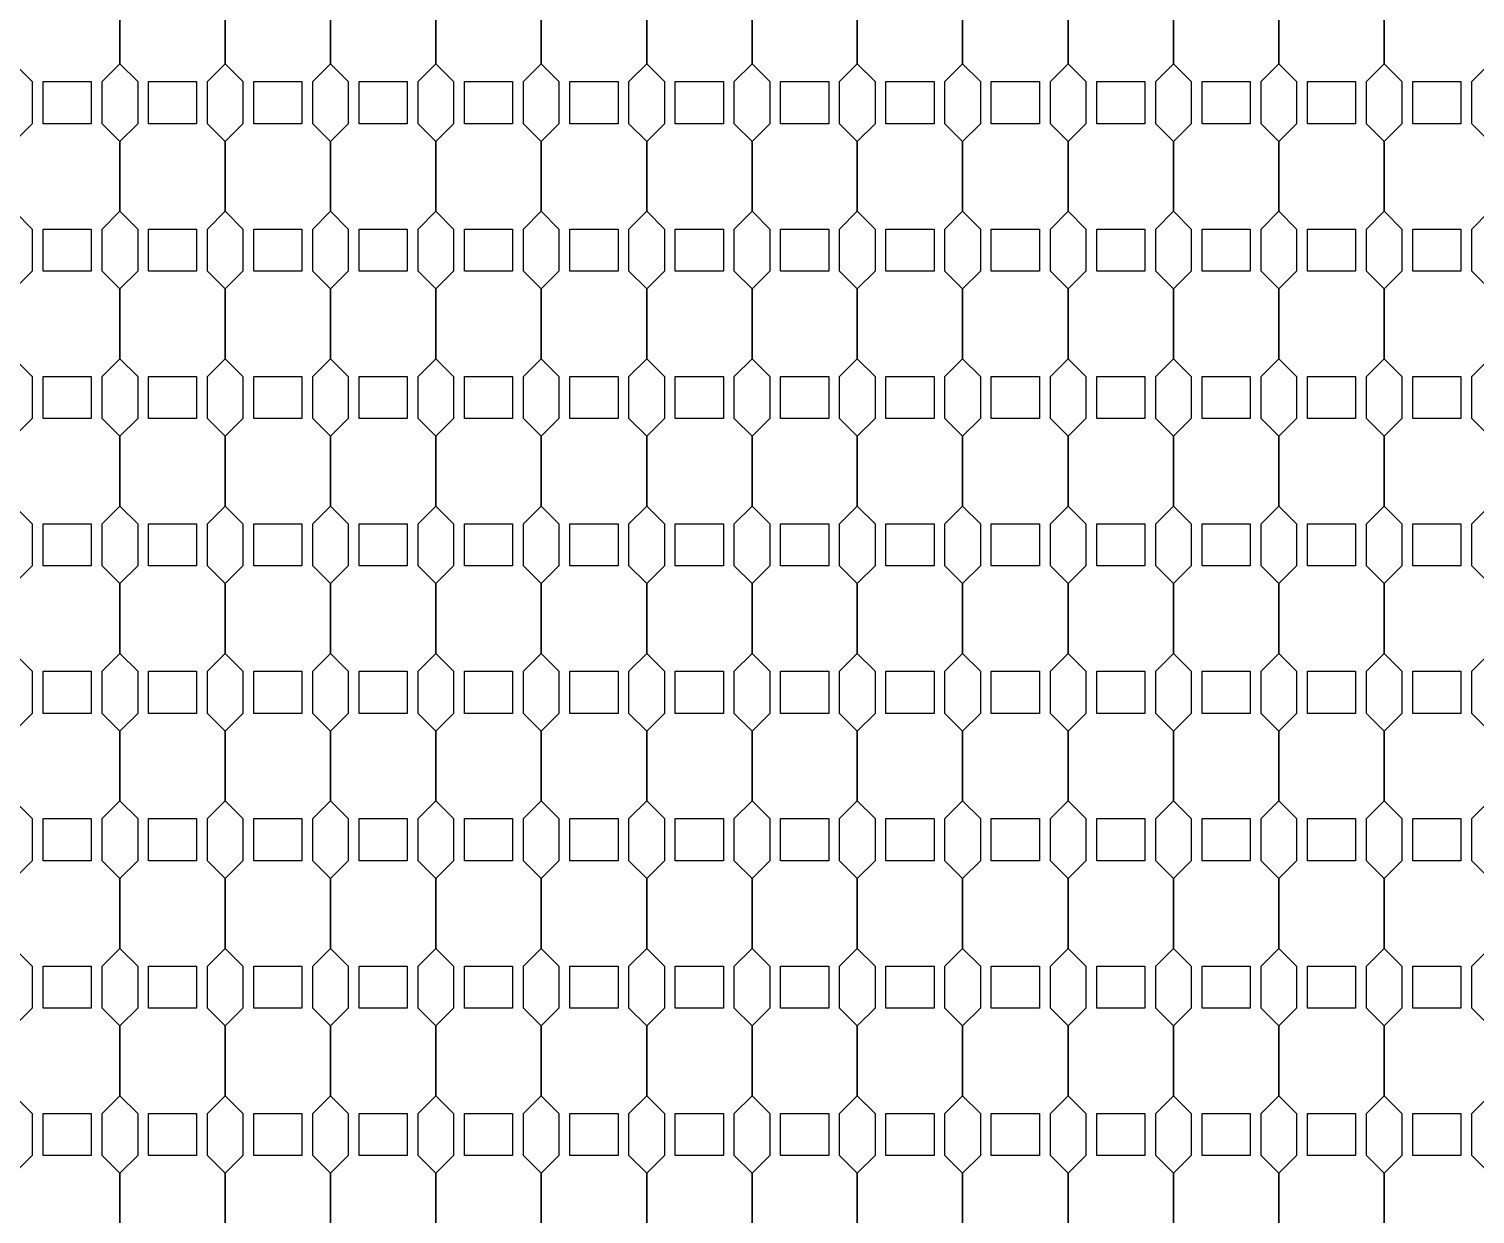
# Model space of a CAD drawing. Header units: millimetres. Extents: x 19106 to 24547, y 13072 to 17462.
# Drawn here: x 19602.4 to 19793, y 14757.6 to 14913.9 of the extents above; entities that cross this region are included whole.
import ezdxf

# ---------------------------------------------------------------- set-up
doc = ezdxf.new("R2010")
doc.units = ezdxf.units.MM
doc.header["$LTSCALE"] = 100
doc.header["$MEASUREMENT"] = 0
doc.layers.add('CUT', color=3, linetype='Continuous')

msp = doc.modelspace()

# ---------------------------------------------------------------- linework, layer by layer
at = {"layer": 'CUT'}
for points in [[(19614.36, 14753.77), (19614.36, 14762.99), (19612.03, 14765.32), (19612.03, 14770.88), (19614.36, 14773.21), (19614.36, 14782.43), (19612.03, 14784.77), (19612.03, 14790.32), (19614.36, 14792.65), (19614.36, 14801.88), (19612.03, 14804.21), (19612.03, 14809.77), (19614.36, 14812.1), (19614.36, 14821.32), (19612.03, 14823.65), (19612.03, 14829.21), (19614.36, 14831.54), (19614.36, 14840.77), (19612.03, 14843.1), (19612.03, 14848.65), (19614.36, 14850.99), (19614.36, 14860.21), (19612.03, 14862.54), (19612.03, 14868.1), (19614.36, 14870.43), (19614.36, 14879.65), (19612.03, 14881.99), (19612.03, 14887.54), (19614.36, 14889.88), (19614.36, 14899.1), (19612.03, 14901.43), (19612.03, 14906.99), (19614.36, 14909.32), (19614.36, 14918.54)], [(19614.36, 14918.54), (19614.36, 14909.32), (19616.7, 14906.99), (19616.7, 14901.43), (19614.36, 14899.1), (19614.36, 14889.88), (19616.7, 14887.54), (19616.7, 14881.99), (19614.36, 14879.65), (19614.36, 14870.43), (19616.7, 14868.1), (19616.7, 14862.54), (19614.36, 14860.21), (19614.36, 14850.99), (19616.7, 14848.65), (19616.7, 14843.1), (19614.36, 14840.77), (19614.36, 14831.54), (19616.7, 14829.21), (19616.7, 14823.65), (19614.36, 14821.32), (19614.36, 14812.1), (19616.7, 14809.77), (19616.7, 14804.21), (19614.36, 14801.88), (19614.36, 14792.65), (19616.7, 14790.32), (19616.7, 14784.77), (19614.36, 14782.43), (19614.36, 14773.21), (19616.7, 14770.88), (19616.7, 14765.32), (19614.36, 14762.99), (19614.36, 14753.77)], [(19628.25, 14753.77), (19628.25, 14762.99), (19625.92, 14765.32), (19625.92, 14770.88), (19628.25, 14773.21), (19628.25, 14782.43), (19625.92, 14784.77), (19625.92, 14790.32), (19628.25, 14792.65), (19628.25, 14801.88), (19625.92, 14804.21), (19625.92, 14809.77), (19628.25, 14812.1), (19628.25, 14821.32), (19625.92, 14823.65), (19625.92, 14829.21), (19628.25, 14831.54), (19628.25, 14840.77), (19625.92, 14843.1), (19625.92, 14848.65), (19628.25, 14850.99), (19628.25, 14860.21), (19625.92, 14862.54), (19625.92, 14868.1), (19628.25, 14870.43), (19628.25, 14879.65), (19625.92, 14881.99), (19625.92, 14887.54), (19628.25, 14889.88), (19628.25, 14899.1), (19625.92, 14901.43), (19625.92, 14906.99), (19628.25, 14909.32), (19628.25, 14918.54)], [(19628.25, 14918.54), (19628.25, 14909.32), (19630.58, 14906.99), (19630.58, 14901.43), (19628.25, 14899.1), (19628.25, 14889.88), (19630.58, 14887.54), (19630.58, 14881.99), (19628.25, 14879.65), (19628.25, 14870.43), (19630.58, 14868.1), (19630.58, 14862.54), (19628.25, 14860.21), (19628.25, 14850.99), (19630.58, 14848.65), (19630.58, 14843.1), (19628.25, 14840.77), (19628.25, 14831.54), (19630.58, 14829.21), (19630.58, 14823.65), (19628.25, 14821.32), (19628.25, 14812.1), (19630.58, 14809.77), (19630.58, 14804.21), (19628.25, 14801.88), (19628.25, 14792.65), (19630.58, 14790.32), (19630.58, 14784.77), (19628.25, 14782.43), (19628.25, 14773.21), (19630.58, 14770.88), (19630.58, 14765.32), (19628.25, 14762.99), (19628.25, 14753.77)], [(19642.14, 14753.77), (19642.14, 14762.99), (19639.81, 14765.32), (19639.81, 14770.88), (19642.14, 14773.21), (19642.14, 14782.43), (19639.81, 14784.77), (19639.81, 14790.32), (19642.14, 14792.65), (19642.14, 14801.88), (19639.81, 14804.21), (19639.81, 14809.77), (19642.14, 14812.1), (19642.14, 14821.32), (19639.81, 14823.65), (19639.81, 14829.21), (19642.14, 14831.54), (19642.14, 14840.77), (19639.81, 14843.1), (19639.81, 14848.65), (19642.14, 14850.99), (19642.14, 14860.21), (19639.81, 14862.54), (19639.81, 14868.1), (19642.14, 14870.43), (19642.14, 14879.65), (19639.81, 14881.99), (19639.81, 14887.54), (19642.14, 14889.88), (19642.14, 14899.1), (19639.81, 14901.43), (19639.81, 14906.99), (19642.14, 14909.32), (19642.14, 14918.54)], [(19642.14, 14918.54), (19642.14, 14909.32), (19644.47, 14906.99), (19644.47, 14901.43), (19642.14, 14899.1), (19642.14, 14889.88), (19644.47, 14887.54), (19644.47, 14881.99), (19642.14, 14879.65), (19642.14, 14870.43), (19644.47, 14868.1), (19644.47, 14862.54), (19642.14, 14860.21), (19642.14, 14850.99), (19644.47, 14848.65), (19644.47, 14843.1), (19642.14, 14840.77), (19642.14, 14831.54), (19644.47, 14829.21), (19644.47, 14823.65), (19642.14, 14821.32), (19642.14, 14812.1), (19644.47, 14809.77), (19644.47, 14804.21), (19642.14, 14801.88), (19642.14, 14792.65), (19644.47, 14790.32), (19644.47, 14784.77), (19642.14, 14782.43), (19642.14, 14773.21), (19644.47, 14770.88), (19644.47, 14765.32), (19642.14, 14762.99), (19642.14, 14753.77)], [(19656.03, 14753.77), (19656.03, 14762.99), (19653.7, 14765.32), (19653.7, 14770.88), (19656.03, 14773.21), (19656.03, 14782.43), (19653.7, 14784.77), (19653.7, 14790.32), (19656.03, 14792.65), (19656.03, 14801.88), (19653.7, 14804.21), (19653.7, 14809.77), (19656.03, 14812.1), (19656.03, 14821.32), (19653.7, 14823.65), (19653.7, 14829.21), (19656.03, 14831.54), (19656.03, 14840.77), (19653.7, 14843.1), (19653.7, 14848.65), (19656.03, 14850.99), (19656.03, 14860.21), (19653.7, 14862.54), (19653.7, 14868.1), (19656.03, 14870.43), (19656.03, 14879.65), (19653.7, 14881.99), (19653.7, 14887.54), (19656.03, 14889.88), (19656.03, 14899.1), (19653.7, 14901.43), (19653.7, 14906.99), (19656.03, 14909.32), (19656.03, 14918.54)], [(19656.03, 14918.54), (19656.03, 14909.32), (19658.36, 14906.99), (19658.36, 14901.43), (19656.03, 14899.1), (19656.03, 14889.88), (19658.36, 14887.54), (19658.36, 14881.99), (19656.03, 14879.65), (19656.03, 14870.43), (19658.36, 14868.1), (19658.36, 14862.54), (19656.03, 14860.21), (19656.03, 14850.99), (19658.36, 14848.65), (19658.36, 14843.1), (19656.03, 14840.77), (19656.03, 14831.54), (19658.36, 14829.21), (19658.36, 14823.65), (19656.03, 14821.32), (19656.03, 14812.1), (19658.36, 14809.77), (19658.36, 14804.21), (19656.03, 14801.88), (19656.03, 14792.65), (19658.36, 14790.32), (19658.36, 14784.77), (19656.03, 14782.43), (19656.03, 14773.21), (19658.36, 14770.88), (19658.36, 14765.32), (19656.03, 14762.99), (19656.03, 14753.77)], [(19669.92, 14753.77), (19669.92, 14762.99), (19667.58, 14765.32), (19667.58, 14770.88), (19669.92, 14773.21), (19669.92, 14782.43), (19667.58, 14784.77), (19667.58, 14790.32), (19669.92, 14792.65), (19669.92, 14801.88), (19667.58, 14804.21), (19667.58, 14809.77), (19669.92, 14812.1), (19669.92, 14821.32), (19667.58, 14823.65), (19667.58, 14829.21), (19669.92, 14831.54), (19669.92, 14840.77), (19667.58, 14843.1), (19667.58, 14848.65), (19669.92, 14850.99), (19669.92, 14860.21), (19667.58, 14862.54), (19667.58, 14868.1), (19669.92, 14870.43), (19669.92, 14879.65), (19667.58, 14881.99), (19667.58, 14887.54), (19669.92, 14889.88), (19669.92, 14899.1), (19667.58, 14901.43), (19667.58, 14906.99), (19669.92, 14909.32), (19669.92, 14918.54)], [(19669.92, 14918.54), (19669.92, 14909.32), (19672.25, 14906.99), (19672.25, 14901.43), (19669.92, 14899.1), (19669.92, 14889.88), (19672.25, 14887.54), (19672.25, 14881.99), (19669.92, 14879.65), (19669.92, 14870.43), (19672.25, 14868.1), (19672.25, 14862.54), (19669.92, 14860.21), (19669.92, 14850.99), (19672.25, 14848.65), (19672.25, 14843.1), (19669.92, 14840.77), (19669.92, 14831.54), (19672.25, 14829.21), (19672.25, 14823.65), (19669.92, 14821.32), (19669.92, 14812.1), (19672.25, 14809.77), (19672.25, 14804.21), (19669.92, 14801.88), (19669.92, 14792.65), (19672.25, 14790.32), (19672.25, 14784.77), (19669.92, 14782.43), (19669.92, 14773.21), (19672.25, 14770.88), (19672.25, 14765.32), (19669.92, 14762.99), (19669.92, 14753.77)], [(19683.81, 14753.77), (19683.81, 14762.99), (19681.47, 14765.32), (19681.47, 14770.88), (19683.81, 14773.21), (19683.81, 14782.43), (19681.47, 14784.77), (19681.47, 14790.32), (19683.81, 14792.65), (19683.81, 14801.88), (19681.47, 14804.21), (19681.47, 14809.77), (19683.81, 14812.1), (19683.81, 14821.32), (19681.47, 14823.65), (19681.47, 14829.21), (19683.81, 14831.54), (19683.81, 14840.77), (19681.47, 14843.1), (19681.47, 14848.65), (19683.81, 14850.99), (19683.81, 14860.21), (19681.47, 14862.54), (19681.47, 14868.1), (19683.81, 14870.43), (19683.81, 14879.65), (19681.47, 14881.99), (19681.47, 14887.54), (19683.81, 14889.88), (19683.81, 14899.1), (19681.47, 14901.43), (19681.47, 14906.99), (19683.81, 14909.32), (19683.81, 14918.54)], [(19683.81, 14918.54), (19683.81, 14909.32), (19686.14, 14906.99), (19686.14, 14901.43), (19683.81, 14899.1), (19683.81, 14889.88), (19686.14, 14887.54), (19686.14, 14881.99), (19683.81, 14879.65), (19683.81, 14870.43), (19686.14, 14868.1), (19686.14, 14862.54), (19683.81, 14860.21), (19683.81, 14850.99), (19686.14, 14848.65), (19686.14, 14843.1), (19683.81, 14840.77), (19683.81, 14831.54), (19686.14, 14829.21), (19686.14, 14823.65), (19683.81, 14821.32), (19683.81, 14812.1), (19686.14, 14809.77), (19686.14, 14804.21), (19683.81, 14801.88), (19683.81, 14792.65), (19686.14, 14790.32), (19686.14, 14784.77), (19683.81, 14782.43), (19683.81, 14773.21), (19686.14, 14770.88), (19686.14, 14765.32), (19683.81, 14762.99), (19683.81, 14753.77)], [(19697.7, 14753.77), (19697.7, 14762.99), (19695.36, 14765.32), (19695.36, 14770.88), (19697.7, 14773.21), (19697.7, 14782.43), (19695.36, 14784.77), (19695.36, 14790.32), (19697.7, 14792.65), (19697.7, 14801.88), (19695.36, 14804.21), (19695.36, 14809.77), (19697.7, 14812.1), (19697.7, 14821.32), (19695.36, 14823.65), (19695.36, 14829.21), (19697.7, 14831.54), (19697.7, 14840.77), (19695.36, 14843.1), (19695.36, 14848.65), (19697.7, 14850.99), (19697.7, 14860.21), (19695.36, 14862.54), (19695.36, 14868.1), (19697.7, 14870.43), (19697.7, 14879.65), (19695.36, 14881.99), (19695.36, 14887.54), (19697.7, 14889.88), (19697.7, 14899.1), (19695.36, 14901.43), (19695.36, 14906.99), (19697.7, 14909.32), (19697.7, 14918.54)], [(19697.7, 14918.54), (19697.7, 14909.32), (19700.03, 14906.99), (19700.03, 14901.43), (19697.7, 14899.1), (19697.7, 14889.88), (19700.03, 14887.54), (19700.03, 14881.99), (19697.7, 14879.65), (19697.7, 14870.43), (19700.03, 14868.1), (19700.03, 14862.54), (19697.7, 14860.21), (19697.7, 14850.99), (19700.03, 14848.65), (19700.03, 14843.1), (19697.7, 14840.77), (19697.7, 14831.54), (19700.03, 14829.21), (19700.03, 14823.65), (19697.7, 14821.32), (19697.7, 14812.1), (19700.03, 14809.77), (19700.03, 14804.21), (19697.7, 14801.88), (19697.7, 14792.65), (19700.03, 14790.32), (19700.03, 14784.77), (19697.7, 14782.43), (19697.7, 14773.21), (19700.03, 14770.88), (19700.03, 14765.32), (19697.7, 14762.99), (19697.7, 14753.77)], [(19711.58, 14753.77), (19711.58, 14762.99), (19709.25, 14765.32), (19709.25, 14770.88), (19711.58, 14773.21), (19711.58, 14782.43), (19709.25, 14784.77), (19709.25, 14790.32), (19711.58, 14792.65), (19711.58, 14801.88), (19709.25, 14804.21), (19709.25, 14809.77), (19711.58, 14812.1), (19711.58, 14821.32), (19709.25, 14823.65), (19709.25, 14829.21), (19711.58, 14831.54), (19711.58, 14840.77), (19709.25, 14843.1), (19709.25, 14848.65), (19711.58, 14850.99), (19711.58, 14860.21), (19709.25, 14862.54), (19709.25, 14868.1), (19711.58, 14870.43), (19711.58, 14879.65), (19709.25, 14881.99), (19709.25, 14887.54), (19711.58, 14889.88), (19711.58, 14899.1), (19709.25, 14901.43), (19709.25, 14906.99), (19711.58, 14909.32), (19711.58, 14918.54)], [(19711.58, 14918.54), (19711.58, 14909.32), (19713.92, 14906.99), (19713.92, 14901.43), (19711.58, 14899.1), (19711.58, 14889.88), (19713.92, 14887.54), (19713.92, 14881.99), (19711.58, 14879.65), (19711.58, 14870.43), (19713.92, 14868.1), (19713.92, 14862.54), (19711.58, 14860.21), (19711.58, 14850.99), (19713.92, 14848.65), (19713.92, 14843.1), (19711.58, 14840.77), (19711.58, 14831.54), (19713.92, 14829.21), (19713.92, 14823.65), (19711.58, 14821.32), (19711.58, 14812.1), (19713.92, 14809.77), (19713.92, 14804.21), (19711.58, 14801.88), (19711.58, 14792.65), (19713.92, 14790.32), (19713.92, 14784.77), (19711.58, 14782.43), (19711.58, 14773.21), (19713.92, 14770.88), (19713.92, 14765.32), (19711.58, 14762.99), (19711.58, 14753.77)], [(19725.47, 14753.77), (19725.47, 14762.99), (19723.14, 14765.32), (19723.14, 14770.88), (19725.47, 14773.21), (19725.47, 14782.43), (19723.14, 14784.77), (19723.14, 14790.32), (19725.47, 14792.65), (19725.47, 14801.88), (19723.14, 14804.21), (19723.14, 14809.77), (19725.47, 14812.1), (19725.47, 14821.32), (19723.14, 14823.65), (19723.14, 14829.21), (19725.47, 14831.54), (19725.47, 14840.77), (19723.14, 14843.1), (19723.14, 14848.65), (19725.47, 14850.99), (19725.47, 14860.21), (19723.14, 14862.54), (19723.14, 14868.1), (19725.47, 14870.43), (19725.47, 14879.65), (19723.14, 14881.99), (19723.14, 14887.54), (19725.47, 14889.88), (19725.47, 14899.1), (19723.14, 14901.43), (19723.14, 14906.99), (19725.47, 14909.32), (19725.47, 14918.54)], [(19725.47, 14918.54), (19725.47, 14909.32), (19727.81, 14906.99), (19727.81, 14901.43), (19725.47, 14899.1), (19725.47, 14889.88), (19727.81, 14887.54), (19727.81, 14881.99), (19725.47, 14879.65), (19725.47, 14870.43), (19727.81, 14868.1), (19727.81, 14862.54), (19725.47, 14860.21), (19725.47, 14850.99), (19727.81, 14848.65), (19727.81, 14843.1), (19725.47, 14840.77), (19725.47, 14831.54), (19727.81, 14829.21), (19727.81, 14823.65), (19725.47, 14821.32), (19725.47, 14812.1), (19727.81, 14809.77), (19727.81, 14804.21), (19725.47, 14801.88), (19725.47, 14792.65), (19727.81, 14790.32), (19727.81, 14784.77), (19725.47, 14782.43), (19725.47, 14773.21), (19727.81, 14770.88), (19727.81, 14765.32), (19725.47, 14762.99), (19725.47, 14753.77)], [(19739.36, 14753.77), (19739.36, 14762.99), (19737.03, 14765.32), (19737.03, 14770.88), (19739.36, 14773.21), (19739.36, 14782.43), (19737.03, 14784.77), (19737.03, 14790.32), (19739.36, 14792.65), (19739.36, 14801.88), (19737.03, 14804.21), (19737.03, 14809.77), (19739.36, 14812.1), (19739.36, 14821.32), (19737.03, 14823.65), (19737.03, 14829.21), (19739.36, 14831.54), (19739.36, 14840.77), (19737.03, 14843.1), (19737.03, 14848.65), (19739.36, 14850.99), (19739.36, 14860.21), (19737.03, 14862.54), (19737.03, 14868.1), (19739.36, 14870.43), (19739.36, 14879.65), (19737.03, 14881.99), (19737.03, 14887.54), (19739.36, 14889.88), (19739.36, 14899.1), (19737.03, 14901.43), (19737.03, 14906.99), (19739.36, 14909.32), (19739.36, 14918.54)], [(19739.36, 14918.54), (19739.36, 14909.32), (19741.7, 14906.99), (19741.7, 14901.43), (19739.36, 14899.1), (19739.36, 14889.88), (19741.7, 14887.54), (19741.7, 14881.99), (19739.36, 14879.65), (19739.36, 14870.43), (19741.7, 14868.1), (19741.7, 14862.54), (19739.36, 14860.21), (19739.36, 14850.99), (19741.7, 14848.65), (19741.7, 14843.1), (19739.36, 14840.77), (19739.36, 14831.54), (19741.7, 14829.21), (19741.7, 14823.65), (19739.36, 14821.32), (19739.36, 14812.1), (19741.7, 14809.77), (19741.7, 14804.21), (19739.36, 14801.88), (19739.36, 14792.65), (19741.7, 14790.32), (19741.7, 14784.77), (19739.36, 14782.43), (19739.36, 14773.21), (19741.7, 14770.88), (19741.7, 14765.32), (19739.36, 14762.99), (19739.36, 14753.77)], [(19753.25, 14753.77), (19753.25, 14762.99), (19750.92, 14765.32), (19750.92, 14770.88), (19753.25, 14773.21), (19753.25, 14782.43), (19750.92, 14784.77), (19750.92, 14790.32), (19753.25, 14792.65), (19753.25, 14801.88), (19750.92, 14804.21), (19750.92, 14809.77), (19753.25, 14812.1), (19753.25, 14821.32), (19750.92, 14823.65), (19750.92, 14829.21), (19753.25, 14831.54), (19753.25, 14840.77), (19750.92, 14843.1), (19750.92, 14848.65), (19753.25, 14850.99), (19753.25, 14860.21), (19750.92, 14862.54), (19750.92, 14868.1), (19753.25, 14870.43), (19753.25, 14879.65), (19750.92, 14881.99), (19750.92, 14887.54), (19753.25, 14889.88), (19753.25, 14899.1), (19750.92, 14901.43), (19750.92, 14906.99), (19753.25, 14909.32), (19753.25, 14918.54)], [(19753.25, 14918.54), (19753.25, 14909.32), (19755.58, 14906.99), (19755.58, 14901.43), (19753.25, 14899.1), (19753.25, 14889.88), (19755.58, 14887.54), (19755.58, 14881.99), (19753.25, 14879.65), (19753.25, 14870.43), (19755.58, 14868.1), (19755.58, 14862.54), (19753.25, 14860.21), (19753.25, 14850.99), (19755.58, 14848.65), (19755.58, 14843.1), (19753.25, 14840.77), (19753.25, 14831.54), (19755.58, 14829.21), (19755.58, 14823.65), (19753.25, 14821.32), (19753.25, 14812.1), (19755.58, 14809.77), (19755.58, 14804.21), (19753.25, 14801.88), (19753.25, 14792.65), (19755.58, 14790.32), (19755.58, 14784.77), (19753.25, 14782.43), (19753.25, 14773.21), (19755.58, 14770.88), (19755.58, 14765.32), (19753.25, 14762.99), (19753.25, 14753.77)], [(19767.14, 14753.77), (19767.14, 14762.99), (19764.81, 14765.32), (19764.81, 14770.88), (19767.14, 14773.21), (19767.14, 14782.43), (19764.81, 14784.77), (19764.81, 14790.32), (19767.14, 14792.65), (19767.14, 14801.88), (19764.81, 14804.21), (19764.81, 14809.77), (19767.14, 14812.1), (19767.14, 14821.32), (19764.81, 14823.65), (19764.81, 14829.21), (19767.14, 14831.54), (19767.14, 14840.77), (19764.81, 14843.1), (19764.81, 14848.65), (19767.14, 14850.99), (19767.14, 14860.21), (19764.81, 14862.54), (19764.81, 14868.1), (19767.14, 14870.43), (19767.14, 14879.65), (19764.81, 14881.99), (19764.81, 14887.54), (19767.14, 14889.88), (19767.14, 14899.1), (19764.81, 14901.43), (19764.81, 14906.99), (19767.14, 14909.32), (19767.14, 14918.54)], [(19767.14, 14918.54), (19767.14, 14909.32), (19769.47, 14906.99), (19769.47, 14901.43), (19767.14, 14899.1), (19767.14, 14889.88), (19769.47, 14887.54), (19769.47, 14881.99), (19767.14, 14879.65), (19767.14, 14870.43), (19769.47, 14868.1), (19769.47, 14862.54), (19767.14, 14860.21), (19767.14, 14850.99), (19769.47, 14848.65), (19769.47, 14843.1), (19767.14, 14840.77), (19767.14, 14831.54), (19769.47, 14829.21), (19769.47, 14823.65), (19767.14, 14821.32), (19767.14, 14812.1), (19769.47, 14809.77), (19769.47, 14804.21), (19767.14, 14801.88), (19767.14, 14792.65), (19769.47, 14790.32), (19769.47, 14784.77), (19767.14, 14782.43), (19767.14, 14773.21), (19769.47, 14770.88), (19769.47, 14765.32), (19767.14, 14762.99), (19767.14, 14753.77)], [(19781.03, 14753.77), (19781.03, 14762.99), (19778.7, 14765.32), (19778.7, 14770.88), (19781.03, 14773.21), (19781.03, 14782.43), (19778.7, 14784.77), (19778.7, 14790.32), (19781.03, 14792.65), (19781.03, 14801.88), (19778.7, 14804.21), (19778.7, 14809.77), (19781.03, 14812.1), (19781.03, 14821.32), (19778.7, 14823.65), (19778.7, 14829.21), (19781.03, 14831.54), (19781.03, 14840.77), (19778.7, 14843.1), (19778.7, 14848.65), (19781.03, 14850.99), (19781.03, 14860.21), (19778.7, 14862.54), (19778.7, 14868.1), (19781.03, 14870.43), (19781.03, 14879.65), (19778.7, 14881.99), (19778.7, 14887.54), (19781.03, 14889.88), (19781.03, 14899.1), (19778.7, 14901.43), (19778.7, 14906.99), (19781.03, 14909.32), (19781.03, 14918.54)], [(19781.03, 14918.54), (19781.03, 14909.32), (19783.36, 14906.99), (19783.36, 14901.43), (19781.03, 14899.1), (19781.03, 14889.88), (19783.36, 14887.54), (19783.36, 14881.99), (19781.03, 14879.65), (19781.03, 14870.43), (19783.36, 14868.1), (19783.36, 14862.54), (19781.03, 14860.21), (19781.03, 14850.99), (19783.36, 14848.65), (19783.36, 14843.1), (19781.03, 14840.77), (19781.03, 14831.54), (19783.36, 14829.21), (19783.36, 14823.65), (19781.03, 14821.32), (19781.03, 14812.1), (19783.36, 14809.77), (19783.36, 14804.21), (19781.03, 14801.88), (19781.03, 14792.65), (19783.36, 14790.32), (19783.36, 14784.77), (19781.03, 14782.43), (19781.03, 14773.21), (19783.36, 14770.88), (19783.36, 14765.32), (19781.03, 14762.99), (19781.03, 14753.77)], [(19600.47, 14909.32), (19602.81, 14906.99), (19602.81, 14901.43), (19600.47, 14899.1)], [(19794.92, 14899.1), (19792.58, 14901.43), (19792.58, 14906.99), (19794.92, 14909.32)], [(19604.25, 14901.43), (19604.25, 14906.99), (19610.58, 14906.99), (19610.58, 14901.43), (19604.25, 14901.43)], [(19618.14, 14901.43), (19618.14, 14906.99), (19624.47, 14906.99), (19624.47, 14901.43), (19618.14, 14901.43)], [(19632.03, 14901.43), (19632.03, 14906.99), (19638.36, 14906.99), (19638.36, 14901.43), (19632.03, 14901.43)], [(19645.92, 14901.43), (19645.92, 14906.99), (19652.25, 14906.99), (19652.25, 14901.43), (19645.92, 14901.43)], [(19659.81, 14901.43), (19659.81, 14906.99), (19666.14, 14906.99), (19666.14, 14901.43), (19659.81, 14901.43)], [(19673.7, 14901.43), (19673.7, 14906.99), (19680.03, 14906.99), (19680.03, 14901.43), (19673.7, 14901.43)], [(19687.58, 14901.43), (19687.58, 14906.99), (19693.92, 14906.99), (19693.92, 14901.43), (19687.58, 14901.43)], [(19701.47, 14901.43), (19701.47, 14906.99), (19707.81, 14906.99), (19707.81, 14901.43), (19701.47, 14901.43)], [(19715.36, 14901.43), (19715.36, 14906.99), (19721.7, 14906.99), (19721.7, 14901.43), (19715.36, 14901.43)], [(19729.25, 14901.43), (19729.25, 14906.99), (19735.58, 14906.99), (19735.58, 14901.43), (19729.25, 14901.43)], [(19743.14, 14901.43), (19743.14, 14906.99), (19749.47, 14906.99), (19749.47, 14901.43), (19743.14, 14901.43)], [(19757.03, 14901.43), (19757.03, 14906.99), (19763.36, 14906.99), (19763.36, 14901.43), (19757.03, 14901.43)], [(19770.92, 14901.43), (19770.92, 14906.99), (19777.25, 14906.99), (19777.25, 14901.43), (19770.92, 14901.43)], [(19784.81, 14901.43), (19784.81, 14906.99), (19791.14, 14906.99), (19791.14, 14901.43), (19784.81, 14901.43)], [(19600.47, 14889.88), (19602.81, 14887.54), (19602.81, 14881.99), (19600.47, 14879.65)], [(19794.92, 14879.65), (19792.58, 14881.99), (19792.58, 14887.54), (19794.92, 14889.88)], [(19604.25, 14881.99), (19604.25, 14887.54), (19610.58, 14887.54), (19610.58, 14881.99), (19604.25, 14881.99)], [(19618.14, 14881.99), (19618.14, 14887.54), (19624.47, 14887.54), (19624.47, 14881.99), (19618.14, 14881.99)], [(19632.03, 14881.99), (19632.03, 14887.54), (19638.36, 14887.54), (19638.36, 14881.99), (19632.03, 14881.99)], [(19645.92, 14881.99), (19645.92, 14887.54), (19652.25, 14887.54), (19652.25, 14881.99), (19645.92, 14881.99)], [(19659.81, 14881.99), (19659.81, 14887.54), (19666.14, 14887.54), (19666.14, 14881.99), (19659.81, 14881.99)], [(19673.7, 14881.99), (19673.7, 14887.54), (19680.03, 14887.54), (19680.03, 14881.99), (19673.7, 14881.99)], [(19687.58, 14881.99), (19687.58, 14887.54), (19693.92, 14887.54), (19693.92, 14881.99), (19687.58, 14881.99)], [(19701.47, 14881.99), (19701.47, 14887.54), (19707.81, 14887.54), (19707.81, 14881.99), (19701.47, 14881.99)], [(19715.36, 14881.99), (19715.36, 14887.54), (19721.7, 14887.54), (19721.7, 14881.99), (19715.36, 14881.99)], [(19729.25, 14881.99), (19729.25, 14887.54), (19735.58, 14887.54), (19735.58, 14881.99), (19729.25, 14881.99)], [(19743.14, 14881.99), (19743.14, 14887.54), (19749.47, 14887.54), (19749.47, 14881.99), (19743.14, 14881.99)], [(19757.03, 14881.99), (19757.03, 14887.54), (19763.36, 14887.54), (19763.36, 14881.99), (19757.03, 14881.99)], [(19770.92, 14881.99), (19770.92, 14887.54), (19777.25, 14887.54), (19777.25, 14881.99), (19770.92, 14881.99)], [(19784.81, 14881.99), (19784.81, 14887.54), (19791.14, 14887.54), (19791.14, 14881.99), (19784.81, 14881.99)], [(19600.47, 14870.43), (19602.81, 14868.1), (19602.81, 14862.54), (19600.47, 14860.21)], [(19794.92, 14860.21), (19792.58, 14862.54), (19792.58, 14868.1), (19794.92, 14870.43)], [(19604.25, 14862.54), (19604.25, 14868.1), (19610.58, 14868.1), (19610.58, 14862.54), (19604.25, 14862.54)], [(19618.14, 14862.54), (19618.14, 14868.1), (19624.47, 14868.1), (19624.47, 14862.54), (19618.14, 14862.54)], [(19632.03, 14862.54), (19632.03, 14868.1), (19638.36, 14868.1), (19638.36, 14862.54), (19632.03, 14862.54)], [(19645.92, 14862.54), (19645.92, 14868.1), (19652.25, 14868.1), (19652.25, 14862.54), (19645.92, 14862.54)], [(19659.81, 14862.54), (19659.81, 14868.1), (19666.14, 14868.1), (19666.14, 14862.54), (19659.81, 14862.54)], [(19673.7, 14862.54), (19673.7, 14868.1), (19680.03, 14868.1), (19680.03, 14862.54), (19673.7, 14862.54)], [(19687.58, 14862.54), (19687.58, 14868.1), (19693.92, 14868.1), (19693.92, 14862.54), (19687.58, 14862.54)], [(19701.47, 14862.54), (19701.47, 14868.1), (19707.81, 14868.1), (19707.81, 14862.54), (19701.47, 14862.54)], [(19715.36, 14862.54), (19715.36, 14868.1), (19721.7, 14868.1), (19721.7, 14862.54), (19715.36, 14862.54)], [(19729.25, 14862.54), (19729.25, 14868.1), (19735.58, 14868.1), (19735.58, 14862.54), (19729.25, 14862.54)], [(19743.14, 14862.54), (19743.14, 14868.1), (19749.47, 14868.1), (19749.47, 14862.54), (19743.14, 14862.54)], [(19757.03, 14862.54), (19757.03, 14868.1), (19763.36, 14868.1), (19763.36, 14862.54), (19757.03, 14862.54)], [(19770.92, 14862.54), (19770.92, 14868.1), (19777.25, 14868.1), (19777.25, 14862.54), (19770.92, 14862.54)], [(19784.81, 14862.54), (19784.81, 14868.1), (19791.14, 14868.1), (19791.14, 14862.54), (19784.81, 14862.54)], [(19600.47, 14850.99), (19602.81, 14848.65), (19602.81, 14843.1), (19600.47, 14840.77)], [(19794.92, 14840.77), (19792.58, 14843.1), (19792.58, 14848.65), (19794.92, 14850.99)], [(19604.25, 14843.1), (19604.25, 14848.65), (19610.58, 14848.65), (19610.58, 14843.1), (19604.25, 14843.1)], [(19618.14, 14843.1), (19618.14, 14848.65), (19624.47, 14848.65), (19624.47, 14843.1), (19618.14, 14843.1)], [(19632.03, 14843.1), (19632.03, 14848.65), (19638.36, 14848.65), (19638.36, 14843.1), (19632.03, 14843.1)], [(19645.92, 14843.1), (19645.92, 14848.65), (19652.25, 14848.65), (19652.25, 14843.1), (19645.92, 14843.1)], [(19659.81, 14843.1), (19659.81, 14848.65), (19666.14, 14848.65), (19666.14, 14843.1), (19659.81, 14843.1)], [(19673.7, 14843.1), (19673.7, 14848.65), (19680.03, 14848.65), (19680.03, 14843.1), (19673.7, 14843.1)], [(19687.58, 14843.1), (19687.58, 14848.65), (19693.92, 14848.65), (19693.92, 14843.1), (19687.58, 14843.1)], [(19701.47, 14843.1), (19701.47, 14848.65), (19707.81, 14848.65), (19707.81, 14843.1), (19701.47, 14843.1)], [(19715.36, 14843.1), (19715.36, 14848.65), (19721.7, 14848.65), (19721.7, 14843.1), (19715.36, 14843.1)], [(19729.25, 14843.1), (19729.25, 14848.65), (19735.58, 14848.65), (19735.58, 14843.1), (19729.25, 14843.1)], [(19743.14, 14843.1), (19743.14, 14848.65), (19749.47, 14848.65), (19749.47, 14843.1), (19743.14, 14843.1)], [(19757.03, 14843.1), (19757.03, 14848.65), (19763.36, 14848.65), (19763.36, 14843.1), (19757.03, 14843.1)], [(19770.92, 14843.1), (19770.92, 14848.65), (19777.25, 14848.65), (19777.25, 14843.1), (19770.92, 14843.1)], [(19784.81, 14843.1), (19784.81, 14848.65), (19791.14, 14848.65), (19791.14, 14843.1), (19784.81, 14843.1)], [(19600.47, 14831.54), (19602.81, 14829.21), (19602.81, 14823.65), (19600.47, 14821.32)], [(19794.92, 14821.32), (19792.58, 14823.65), (19792.58, 14829.21), (19794.92, 14831.54)], [(19604.25, 14823.65), (19604.25, 14829.21), (19610.58, 14829.21), (19610.58, 14823.65), (19604.25, 14823.65)], [(19618.14, 14823.65), (19618.14, 14829.21), (19624.47, 14829.21), (19624.47, 14823.65), (19618.14, 14823.65)], [(19632.03, 14823.65), (19632.03, 14829.21), (19638.36, 14829.21), (19638.36, 14823.65), (19632.03, 14823.65)], [(19645.92, 14823.65), (19645.92, 14829.21), (19652.25, 14829.21), (19652.25, 14823.65), (19645.92, 14823.65)], [(19659.81, 14823.65), (19659.81, 14829.21), (19666.14, 14829.21), (19666.14, 14823.65), (19659.81, 14823.65)], [(19673.7, 14823.65), (19673.7, 14829.21), (19680.03, 14829.21), (19680.03, 14823.65), (19673.7, 14823.65)], [(19687.58, 14823.65), (19687.58, 14829.21), (19693.92, 14829.21), (19693.92, 14823.65), (19687.58, 14823.65)], [(19701.47, 14823.65), (19701.47, 14829.21), (19707.81, 14829.21), (19707.81, 14823.65), (19701.47, 14823.65)], [(19715.36, 14823.65), (19715.36, 14829.21), (19721.7, 14829.21), (19721.7, 14823.65), (19715.36, 14823.65)], [(19729.25, 14823.65), (19729.25, 14829.21), (19735.58, 14829.21), (19735.58, 14823.65), (19729.25, 14823.65)], [(19743.14, 14823.65), (19743.14, 14829.21), (19749.47, 14829.21), (19749.47, 14823.65), (19743.14, 14823.65)], [(19757.03, 14823.65), (19757.03, 14829.21), (19763.36, 14829.21), (19763.36, 14823.65), (19757.03, 14823.65)], [(19770.92, 14823.65), (19770.92, 14829.21), (19777.25, 14829.21), (19777.25, 14823.65), (19770.92, 14823.65)], [(19784.81, 14823.65), (19784.81, 14829.21), (19791.14, 14829.21), (19791.14, 14823.65), (19784.81, 14823.65)], [(19600.47, 14812.1), (19602.81, 14809.77), (19602.81, 14804.21), (19600.47, 14801.88)], [(19794.92, 14801.88), (19792.58, 14804.21), (19792.58, 14809.77), (19794.92, 14812.1)], [(19604.25, 14804.21), (19604.25, 14809.77), (19610.58, 14809.77), (19610.58, 14804.21), (19604.25, 14804.21)], [(19618.14, 14804.21), (19618.14, 14809.77), (19624.47, 14809.77), (19624.47, 14804.21), (19618.14, 14804.21)], [(19632.03, 14804.21), (19632.03, 14809.77), (19638.36, 14809.77), (19638.36, 14804.21), (19632.03, 14804.21)], [(19645.92, 14804.21), (19645.92, 14809.77), (19652.25, 14809.77), (19652.25, 14804.21), (19645.92, 14804.21)], [(19659.81, 14804.21), (19659.81, 14809.77), (19666.14, 14809.77), (19666.14, 14804.21), (19659.81, 14804.21)], [(19673.7, 14804.21), (19673.7, 14809.77), (19680.03, 14809.77), (19680.03, 14804.21), (19673.7, 14804.21)], [(19687.58, 14804.21), (19687.58, 14809.77), (19693.92, 14809.77), (19693.92, 14804.21), (19687.58, 14804.21)], [(19701.47, 14804.21), (19701.47, 14809.77), (19707.81, 14809.77), (19707.81, 14804.21), (19701.47, 14804.21)], [(19715.36, 14804.21), (19715.36, 14809.77), (19721.7, 14809.77), (19721.7, 14804.21), (19715.36, 14804.21)], [(19729.25, 14804.21), (19729.25, 14809.77), (19735.58, 14809.77), (19735.58, 14804.21), (19729.25, 14804.21)], [(19743.14, 14804.21), (19743.14, 14809.77), (19749.47, 14809.77), (19749.47, 14804.21), (19743.14, 14804.21)], [(19757.03, 14804.21), (19757.03, 14809.77), (19763.36, 14809.77), (19763.36, 14804.21), (19757.03, 14804.21)], [(19770.92, 14804.21), (19770.92, 14809.77), (19777.25, 14809.77), (19777.25, 14804.21), (19770.92, 14804.21)], [(19784.81, 14804.21), (19784.81, 14809.77), (19791.14, 14809.77), (19791.14, 14804.21), (19784.81, 14804.21)], [(19600.47, 14792.65), (19602.81, 14790.32), (19602.81, 14784.77), (19600.47, 14782.43)], [(19794.92, 14782.43), (19792.58, 14784.77), (19792.58, 14790.32), (19794.92, 14792.65)], [(19604.25, 14784.77), (19604.25, 14790.32), (19610.58, 14790.32), (19610.58, 14784.77), (19604.25, 14784.77)], [(19618.14, 14784.77), (19618.14, 14790.32), (19624.47, 14790.32), (19624.47, 14784.77), (19618.14, 14784.77)], [(19632.03, 14784.77), (19632.03, 14790.32), (19638.36, 14790.32), (19638.36, 14784.77), (19632.03, 14784.77)], [(19645.92, 14784.77), (19645.92, 14790.32), (19652.25, 14790.32), (19652.25, 14784.77), (19645.92, 14784.77)], [(19659.81, 14784.77), (19659.81, 14790.32), (19666.14, 14790.32), (19666.14, 14784.77), (19659.81, 14784.77)], [(19673.7, 14784.77), (19673.7, 14790.32), (19680.03, 14790.32), (19680.03, 14784.77), (19673.7, 14784.77)], [(19687.58, 14784.77), (19687.58, 14790.32), (19693.92, 14790.32), (19693.92, 14784.77), (19687.58, 14784.77)], [(19701.47, 14784.77), (19701.47, 14790.32), (19707.81, 14790.32), (19707.81, 14784.77), (19701.47, 14784.77)], [(19715.36, 14784.77), (19715.36, 14790.32), (19721.7, 14790.32), (19721.7, 14784.77), (19715.36, 14784.77)], [(19729.25, 14784.77), (19729.25, 14790.32), (19735.58, 14790.32), (19735.58, 14784.77), (19729.25, 14784.77)], [(19743.14, 14784.77), (19743.14, 14790.32), (19749.47, 14790.32), (19749.47, 14784.77), (19743.14, 14784.77)], [(19757.03, 14784.77), (19757.03, 14790.32), (19763.36, 14790.32), (19763.36, 14784.77), (19757.03, 14784.77)], [(19770.92, 14784.77), (19770.92, 14790.32), (19777.25, 14790.32), (19777.25, 14784.77), (19770.92, 14784.77)], [(19784.81, 14784.77), (19784.81, 14790.32), (19791.14, 14790.32), (19791.14, 14784.77), (19784.81, 14784.77)], [(19600.47, 14773.21), (19602.81, 14770.88), (19602.81, 14765.32), (19600.47, 14762.99)], [(19794.92, 14762.99), (19792.58, 14765.32), (19792.58, 14770.88), (19794.92, 14773.21)], [(19604.25, 14765.32), (19604.25, 14770.88), (19610.58, 14770.88), (19610.58, 14765.32), (19604.25, 14765.32)], [(19618.14, 14765.32), (19618.14, 14770.88), (19624.47, 14770.88), (19624.47, 14765.32), (19618.14, 14765.32)], [(19632.03, 14765.32), (19632.03, 14770.88), (19638.36, 14770.88), (19638.36, 14765.32), (19632.03, 14765.32)], [(19645.92, 14765.32), (19645.92, 14770.88), (19652.25, 14770.88), (19652.25, 14765.32), (19645.92, 14765.32)], [(19659.81, 14765.32), (19659.81, 14770.88), (19666.14, 14770.88), (19666.14, 14765.32), (19659.81, 14765.32)], [(19673.7, 14765.32), (19673.7, 14770.88), (19680.03, 14770.88), (19680.03, 14765.32), (19673.7, 14765.32)], [(19687.58, 14765.32), (19687.58, 14770.88), (19693.92, 14770.88), (19693.92, 14765.32), (19687.58, 14765.32)], [(19701.47, 14765.32), (19701.47, 14770.88), (19707.81, 14770.88), (19707.81, 14765.32), (19701.47, 14765.32)], [(19715.36, 14765.32), (19715.36, 14770.88), (19721.7, 14770.88), (19721.7, 14765.32), (19715.36, 14765.32)], [(19729.25, 14765.32), (19729.25, 14770.88), (19735.58, 14770.88), (19735.58, 14765.32), (19729.25, 14765.32)], [(19743.14, 14765.32), (19743.14, 14770.88), (19749.47, 14770.88), (19749.47, 14765.32), (19743.14, 14765.32)], [(19757.03, 14765.32), (19757.03, 14770.88), (19763.36, 14770.88), (19763.36, 14765.32), (19757.03, 14765.32)], [(19770.92, 14765.32), (19770.92, 14770.88), (19777.25, 14770.88), (19777.25, 14765.32), (19770.92, 14765.32)], [(19784.81, 14765.32), (19784.81, 14770.88), (19791.14, 14770.88), (19791.14, 14765.32), (19784.81, 14765.32)]]:
    msp.add_lwpolyline(points, dxfattribs=at)

doc.saveas('drawing.dxf')
